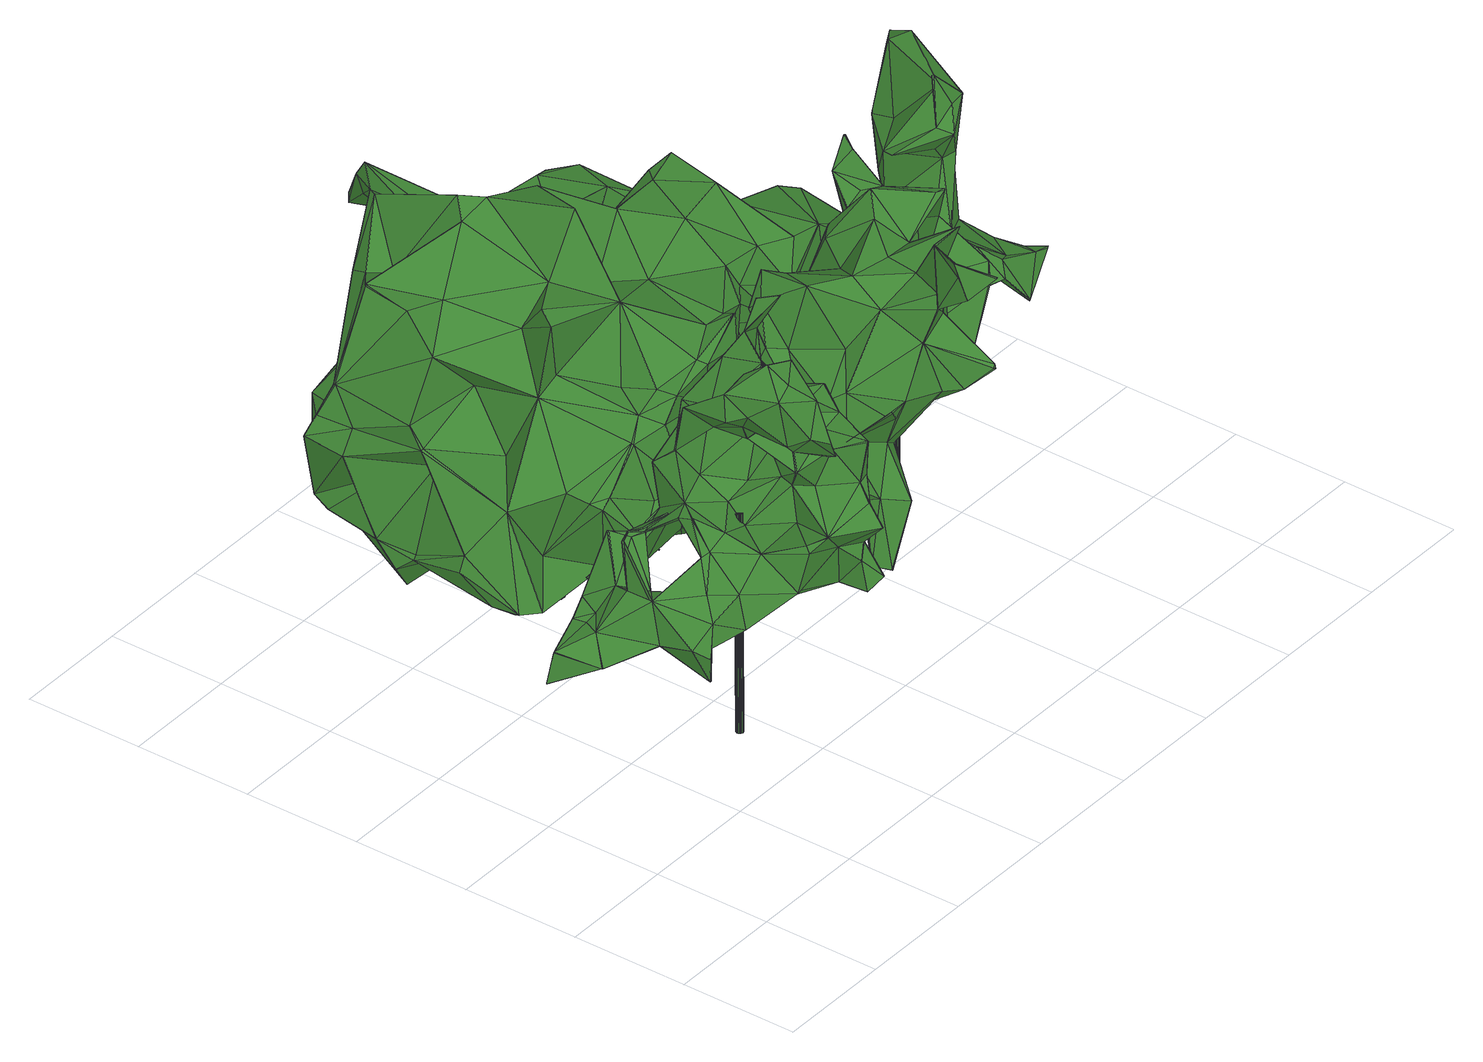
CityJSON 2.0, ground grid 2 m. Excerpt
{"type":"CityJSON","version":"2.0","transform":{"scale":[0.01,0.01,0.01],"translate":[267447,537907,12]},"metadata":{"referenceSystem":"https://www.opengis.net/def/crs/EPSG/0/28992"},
"CityObjects":{
"tree1":{"type":"SolitaryVegetationObject","attributes":{"gtid":479,"crown_width_m":4.14,"crown_median_z":16.71,"crown_r50_m":0.229,"crown_porosity":0.933,"trunk_H_m":3.69,"trunk_DBH_m":0.119,"trunk_radius_m":0.0596,"trunk_base_height_m":13.02,"original_gtid":"481"},"geometry":[{"type":"Solid","lod":"3","boundaries":[[[[0,1,2]],[[3,4,5]],[[6,7,8]],[[9,10,11]],[[12,13,14]],[[15,16,17]],[[18,19,20]],[[21,22,23]],[[24,25,26]],[[27,28,29]],[[30,31,32]],[[33,34,12]],[[35,36,37]],[[38,1,0]],[[39,40,41]],[[42,43,44]],[[39,45,28]],[[46,47,48]],[[49,50,51]],[[52,34,53]],[[54,55,56]],[[57,58,59]],[[60,61,62]],[[63,64,41]],[[59,65,57]],[[66,67,68]],[[69,70,71]],[[72,73,74]],[[75,76,77]],[[75,78,76]],[[78,77,76]],[[54,79,55]],[[80,81,82]],[[8,83,84]],[[72,85,86]],[[13,87,14]],[[88,89,90]],[[91,92,93]],[[94,95,47]],[[84,96,8]],[[97,46,89]],[[64,39,41]],[[64,98,39]],[[99,100,101]],[[57,65,24]],[[102,103,104]],[[105,106,107]],[[108,109,110]],[[111,112,113]],[[114,21,39]],[[65,59,50]],[[0,23,38]],[[115,116,117]],[[115,118,116]],[[119,120,121]],[[2,23,0]],[[122,20,54]],[[123,54,20]],[[17,29,66]],[[110,109,124]],[[112,111,125]],[[126,127,128]],[[71,129,69]],[[107,69,129]],[[124,108,130]],[[131,20,132]],[[131,18,20]],[[133,119,121]],[[121,120,133]],[[58,134,59]],[[124,109,108]],[[135,58,136]],[[135,136,97]],[[135,60,137]],[[135,137,61]],[[138,108,110]],[[139,74,73]],[[51,62,61]],[[68,140,66]],[[141,140,68]],[[17,66,140]],[[135,88,93]],[[142,143,93]],[[142,93,88]],[[144,145,146]],[[17,16,27]],[[73,147,139]],[[148,10,9]],[[10,148,91]],[[19,123,20]],[[19,149,123]],[[131,132,145]],[[12,103,13]],[[150,151,152]],[[113,144,153]],[[69,154,155]],[[14,100,99]],[[14,87,156]],[[14,156,100]],[[157,72,86]],[[72,74,158]],[[104,12,34]],[[29,28,15]],[[159,98,64]],[[160,125,111]],[[141,17,140]],[[54,123,79]],[[46,97,47]],[[6,64,161]],[[87,13,146]],[[24,65,162]],[[163,110,124]],[[164,165,86]],[[166,167,168]],[[164,31,30]],[[147,31,164]],[[52,102,104]],[[68,67,141]],[[37,144,146]],[[24,137,25]],[[81,116,8]],[[169,170,49]],[[50,49,170]],[[13,37,146]],[[35,106,105]],[[169,49,171]],[[172,32,173]],[[39,42,40]],[[130,106,56]],[[137,174,61]],[[175,170,169]],[[148,92,91]],[[42,39,176]],[[139,177,74]],[[62,178,179]],[[69,138,110]],[[6,158,7]],[[177,7,158]],[[64,63,161]],[[180,161,63]],[[181,182,160]],[[37,183,184]],[[162,170,137]],[[162,137,24]],[[58,57,24]],[[99,53,34]],[[185,176,21]],[[41,143,63]],[[142,63,143]],[[186,187,188]],[[69,155,70]],[[107,106,130]],[[189,190,191]],[[182,82,192]],[[3,191,168]],[[93,60,135]],[[138,69,107]],[[164,193,147]],[[171,174,170]],[[49,174,171]],[[103,12,104]],[[156,120,100]],[[91,93,143]],[[107,194,105]],[[15,17,141]],[[156,145,132]],[[156,132,120]],[[49,61,174]],[[119,100,120]],[[119,101,100]],[[70,155,195]],[[73,72,157]],[[96,3,168]],[[61,134,135]],[[85,177,139]],[[9,159,148]],[[169,171,175]],[[196,190,189]],[[197,102,122]],[[11,98,9]],[[99,33,198]],[[99,198,14]],[[177,85,7]],[[72,7,85]],[[8,7,81]],[[199,18,200]],[[160,182,200]],[[17,27,29]],[[201,202,11]],[[186,188,193]],[[185,21,23]],[[10,203,201]],[[113,153,181]],[[158,74,177]],[[189,204,196]],[[205,206,207]],[[86,202,208]],[[205,209,210]],[[32,172,30]],[[211,22,187]],[[195,212,5]],[[176,39,21]],[[202,201,213]],[[202,213,214]],[[149,215,48]],[[113,112,144]],[[155,212,195]],[[216,212,155]],[[170,175,171]],[[56,163,130]],[[124,130,163]],[[92,178,62]],[[141,67,15]],[[51,134,60]],[[214,213,217]],[[196,137,190]],[[214,218,186]],[[185,218,214]],[[197,219,183]],[[194,220,118]],[[170,221,50]],[[155,222,216]],[[63,142,192]],[[37,153,144]],[[153,223,80]],[[142,88,90]],[[125,160,200]],[[35,56,106]],[[22,224,187]],[[21,224,22]],[[114,39,28]],[[114,28,27]],[[201,11,10]],[[159,6,8]],[[225,226,194]],[[129,71,227]],[[97,89,135]],[[25,137,196]],[[129,194,107]],[[48,47,95]],[[85,202,86]],[[32,165,164]],[[98,159,9]],[[130,138,107]],[[130,108,138]],[[56,35,219]],[[228,229,230]],[[33,12,198]],[[231,90,89]],[[137,170,174]],[[167,166,232]],[[83,210,209]],[[117,194,118]],[[210,118,227]],[[210,227,233]],[[233,227,206]],[[71,195,227]],[[71,70,195]],[[211,1,38]],[[234,123,151]],[[13,183,37]],[[184,183,219]],[[235,236,44]],[[237,187,224]],[[237,224,21]],[[180,63,192]],[[217,185,214]],[[64,6,159]],[[199,200,229]],[[182,181,82]],[[95,25,196]],[[5,216,238]],[[234,216,222]],[[201,43,217]],[[201,203,43]],[[1,211,218]],[[186,218,211]],[[176,217,42]],[[186,211,187]],[[42,217,43]],[[176,185,217]],[[191,238,216]],[[211,38,22]],[[23,22,38]],[[239,154,110]],[[155,154,128]],[[99,34,33]],[[31,73,157]],[[31,157,32]],[[44,43,235]],[[7,72,81]],[[116,81,117]],[[80,117,81]],[[32,164,173]],[[238,191,3]],[[3,5,238]],[[210,116,118]],[[59,134,50]],[[77,78,75]],[[210,233,205]],[[206,205,233]],[[173,164,172]],[[158,82,81]],[[164,30,172]],[[105,194,226]],[[115,117,118]],[[69,110,154]],[[155,127,222]],[[97,136,26]],[[135,134,58]],[[61,60,134]],[[81,72,158]],[[163,56,55]],[[127,155,128]],[[192,82,180]],[[51,61,49]],[[225,37,36]],[[225,36,105]],[[231,89,46]],[[231,46,48]],[[227,118,220]],[[227,220,129]],[[135,89,88]],[[152,151,149]],[[35,105,36]],[[178,232,166]],[[19,18,199]],[[189,191,216]],[[79,123,234]],[[24,26,136]],[[51,60,240]],[[126,79,234]],[[50,134,51]],[[148,178,92]],[[166,191,190]],[[60,93,240]],[[62,240,92]],[[148,159,178]],[[178,159,241]],[[178,241,232]],[[8,232,159]],[[149,151,123]],[[159,232,241]],[[19,215,149]],[[92,240,93]],[[128,239,163]],[[110,163,239]],[[37,184,35]],[[128,55,79]],[[239,128,154]],[[126,128,79]],[[35,184,219]],[[222,127,234]],[[126,234,127]],[[196,204,95]],[[55,128,163]],[[27,16,45]],[[114,45,139]],[[114,27,45]],[[85,139,45]],[[16,28,45]],[[16,15,28]],[[62,179,60]],[[86,193,164]],[[11,202,98]],[[98,202,85]],[[85,45,39]],[[98,85,39]],[[67,66,15]],[[29,15,66]],[[193,208,186]],[[217,213,201]],[[234,242,95]],[[153,82,181]],[[225,80,223]],[[225,223,37]],[[147,73,31]],[[13,103,183]],[[80,225,117]],[[242,234,151]],[[242,151,150]],[[149,48,152]],[[193,86,208]],[[20,120,132]],[[97,26,47]],[[227,195,4]],[[227,4,206]],[[95,94,25]],[[26,25,94]],[[195,5,4]],[[225,105,226]],[[182,229,200]],[[181,111,113]],[[104,34,52]],[[8,116,83]],[[210,83,116]],[[54,56,197]],[[54,197,122]],[[219,197,56]],[[216,5,212]],[[94,47,26]],[[50,221,65]],[[162,65,221]],[[199,228,231]],[[90,231,228]],[[142,90,230]],[[142,230,192]],[[133,122,53]],[[122,133,120]],[[181,160,111]],[[199,215,19]],[[48,215,231]],[[230,229,192]],[[228,199,229]],[[2,218,23]],[[185,23,218]],[[80,82,153]],[[228,230,90]],[[207,206,4]],[[243,84,209]],[[83,209,84]],[[243,209,205]],[[125,200,18]],[[194,129,220]],[[133,53,119]],[[101,119,53]],[[101,53,99]],[[44,40,42]],[[157,86,165]],[[157,165,32]],[[143,41,40]],[[143,40,91]],[[199,231,215]],[[62,51,240]],[[131,145,112]],[[144,112,145]],[[37,223,153]],[[87,145,156]],[[146,145,87]],[[52,122,102]],[[52,53,122]],[[4,3,243]],[[4,243,207]],[[243,205,207]],[[203,235,43]],[[3,84,243]],[[10,235,203]],[[122,120,20]],[[10,236,235]],[[91,236,10]],[[96,84,3]],[[232,8,96]],[[232,96,167]],[[162,221,170]],[[182,192,229]],[[103,102,183]],[[197,183,102]],[[189,216,204]],[[216,234,204]],[[95,204,234]],[[214,208,202]],[[147,193,188]],[[187,147,188]],[[186,208,214]],[[60,179,137]],[[190,137,179]],[[190,179,166]],[[166,179,178]],[[6,82,158]],[[1,218,2]],[[40,44,236]],[[40,236,91]],[[21,114,139]],[[48,242,152]],[[150,152,242]],[[125,131,112]],[[125,18,131]],[[166,168,191]],[[48,95,242]],[[161,82,6]],[[161,180,82]],[[96,168,167]],[[225,244,117]],[[117,244,194]],[[225,194,244]],[[21,139,237]],[[58,24,136]],[[147,237,139]],[[187,237,147]],[[14,198,12]],[[245,246,247]],[[245,247,248]],[[248,247,249]],[[248,249,250]],[[247,246,251]],[[247,251,249]],[[249,251,252]],[[249,252,250]],[[251,246,253]],[[251,253,252]],[[252,253,254]],[[252,254,250]],[[253,246,255]],[[253,255,254]],[[254,255,256]],[[254,256,250]],[[255,246,257]],[[255,257,256]],[[256,257,258]],[[256,258,250]],[[257,246,259]],[[257,259,258]],[[258,259,260]],[[258,260,250]],[[259,246,261]],[[259,261,260]],[[260,261,262]],[[260,262,250]],[[261,246,263]],[[261,263,262]],[[262,263,264]],[[262,264,250]],[[263,246,265]],[[263,265,264]],[[264,265,266]],[[264,266,250]],[[265,246,267]],[[265,267,266]],[[266,267,268]],[[266,268,250]],[[267,246,269]],[[267,269,268]],[[268,269,270]],[[268,270,250]],[[269,246,271]],[[269,271,270]],[[270,271,272]],[[270,272,250]],[[271,246,273]],[[271,273,272]],[[272,273,274]],[[272,274,250]],[[273,246,275]],[[273,275,274]],[[274,275,276]],[[274,276,250]],[[275,246,277]],[[275,277,276]],[[276,277,278]],[[276,278,250]],[[277,246,279]],[[277,279,278]],[[278,279,280]],[[278,280,250]],[[279,246,281]],[[279,281,280]],[[280,281,282]],[[280,282,250]],[[281,246,283]],[[281,283,282]],[[282,283,284]],[[282,284,250]],[[283,246,285]],[[283,285,284]],[[284,285,286]],[[284,286,250]],[[285,246,287]],[[285,287,286]],[[286,287,288]],[[286,288,250]],[[287,246,289]],[[287,289,288]],[[288,289,290]],[[288,290,250]],[[289,246,291]],[[289,291,290]],[[290,291,292]],[[290,292,250]],[[291,246,293]],[[291,293,292]],[[292,293,294]],[[292,294,250]],[[293,246,245]],[[293,245,294]],[[294,245,248]],[[294,248,250]]]]}]},
"tree2":{"type":"SolitaryVegetationObject","attributes":{"gtid":478,"crown_width_m":7.98,"crown_median_z":16.88,"crown_r50_m":0.289,"crown_porosity":0.898,"trunk_H_m":4.18,"trunk_DBH_m":0.267,"trunk_radius_m":0.134,"trunk_base_height_m":12.7,"original_gtid":"480"},"geometry":[{"type":"Solid","lod":"3","boundaries":[[[[295,296,297]],[[298,299,300]],[[301,302,303]],[[304,305,306]],[[307,308,309]],[[310,311,312]],[[313,314,315]],[[301,316,302]],[[317,318,319]],[[320,321,322]],[[323,324,313]],[[325,326,327]],[[328,326,325]],[[329,330,331]],[[332,333,334]],[[335,336,337]],[[338,339,340]],[[341,342,343]],[[344,345,338]],[[344,338,314]],[[320,346,347]],[[348,349,319]],[[350,351,295]],[[352,295,351]],[[329,353,354]],[[355,354,353]],[[337,356,357]],[[358,359,360]],[[296,295,352]],[[361,362,363]],[[364,365,366]],[[300,322,321]],[[315,314,367]],[[368,369,359]],[[308,312,370]],[[371,372,373]],[[374,375,376]],[[377,378,379]],[[380,381,368]],[[382,381,380]],[[383,384,385]],[[386,372,371]],[[387,388,365]],[[389,390,391]],[[390,392,391]],[[393,295,297]],[[354,394,329]],[[306,302,316]],[[395,396,397]],[[398,399,400]],[[401,400,399]],[[402,403,404]],[[405,406,407]],[[408,351,350]],[[348,409,349]],[[408,410,351]],[[352,351,410]],[[307,309,411]],[[412,409,348]],[[353,329,331]],[[413,375,414]],[[304,306,415]],[[358,360,416]],[[407,417,377]],[[406,417,407]],[[418,419,420]],[[323,421,422]],[[306,423,302]],[[424,377,417]],[[316,301,355]],[[425,426,427]],[[314,324,344]],[[397,396,428]],[[308,370,309]],[[370,411,309]],[[429,378,424]],[[377,424,378]],[[324,314,313]],[[371,430,431]],[[396,432,433]],[[307,434,336]],[[435,436,437]],[[363,430,371]],[[320,438,321]],[[310,439,440]],[[437,430,362]],[[363,362,430]],[[437,441,435]],[[442,402,404]],[[383,443,384]],[[333,444,445]],[[446,447,448]],[[356,337,398]],[[408,449,410]],[[341,326,448]],[[325,327,450]],[[451,410,449]],[[410,387,352]],[[452,453,426]],[[435,454,436]],[[455,456,457]],[[302,458,303]],[[411,459,307]],[[411,460,459]],[[423,458,302]],[[461,456,451]],[[462,326,341]],[[455,457,315]],[[425,338,345]],[[295,393,463]],[[461,451,463]],[[320,347,438]],[[448,447,464]],[[459,434,307]],[[398,434,459]],[[429,336,335]],[[465,407,466]],[[369,467,359]],[[451,456,410]],[[468,428,469]],[[470,357,471]],[[295,463,350]],[[428,396,433]],[[405,318,317]],[[350,449,408]],[[472,373,473]],[[469,428,474]],[[382,450,381]],[[475,476,415]],[[477,415,476]],[[441,478,479]],[[424,480,429]],[[457,383,481]],[[457,481,315]],[[482,483,484]],[[306,485,415]],[[463,449,350]],[[451,449,463]],[[312,311,370]],[[406,486,487]],[[478,488,479]],[[441,479,435]],[[454,435,479]],[[388,387,409]],[[388,409,412]],[[489,368,381]],[[437,362,441]],[[411,490,460]],[[461,463,393]],[[479,488,454]],[[343,342,491]],[[492,427,453]],[[427,426,453]],[[315,367,455]],[[434,337,336]],[[307,480,308]],[[330,403,331]],[[330,404,403]],[[386,493,494]],[[441,362,478]],[[495,493,496]],[[396,395,432]],[[315,497,313]],[[335,378,429]],[[332,334,472]],[[498,472,334]],[[359,380,368]],[[306,305,391]],[[499,391,305]],[[402,485,500]],[[501,444,502]],[[341,448,464]],[[428,433,474]],[[363,371,361]],[[361,371,342]],[[503,324,422]],[[504,487,486]],[[505,499,305]],[[352,387,296]],[[342,506,361]],[[503,418,344]],[[388,366,365]],[[339,405,507]],[[344,508,452]],[[509,510,511]],[[432,495,512]],[[382,325,450]],[[513,384,443]],[[306,391,423]],[[391,392,423]],[[423,514,458]],[[423,515,514]],[[389,391,499]],[[509,447,516]],[[509,516,412]],[[498,334,341]],[[364,461,393]],[[487,517,417]],[[424,417,517]],[[448,326,446]],[[480,517,518]],[[478,319,488]],[[372,493,495]],[[372,494,493]],[[373,472,343]],[[405,519,318]],[[481,383,385]],[[342,341,511]],[[464,511,341]],[[486,406,520]],[[486,520,521]],[[369,298,438]],[[369,368,489]],[[442,346,320]],[[310,413,439]],[[482,469,483]],[[483,469,522]],[[452,345,344]],[[452,426,345]],[[425,345,426]],[[297,296,365]],[[364,393,365]],[[387,365,296]],[[372,386,494]],[[492,405,427]],[[421,360,467]],[[488,519,454]],[[359,467,360]],[[353,331,403]],[[342,511,506]],[[523,379,524]],[[378,524,379]],[[525,482,526]],[[336,429,480]],[[454,379,527]],[[462,327,326]],[[462,501,327]],[[390,490,311]],[[460,490,390]],[[367,314,340]],[[323,313,497]],[[297,365,393]],[[376,528,374]],[[454,519,466]],[[454,466,407]],[[373,372,473]],[[335,470,378]],[[524,378,470]],[[459,529,398]],[[341,343,498]],[[427,338,425]],[[392,515,423]],[[385,416,481]],[[358,416,385]],[[341,334,462]],[[530,531,525]],[[530,525,526]],[[509,464,447]],[[401,483,400]],[[400,483,522]],[[431,430,436]],[[437,436,430]],[[488,319,318]],[[398,337,434]],[[362,361,532]],[[362,532,478]],[[311,515,392]],[[336,480,307]],[[533,534,414]],[[308,480,312]],[[535,536,537]],[[538,382,380]],[[439,539,355]],[[530,536,531]],[[455,340,339]],[[455,367,340]],[[481,497,315]],[[328,446,326]],[[335,337,357]],[[344,324,503]],[[332,473,397]],[[472,473,332]],[[540,476,475]],[[334,333,445]],[[319,478,532]],[[319,532,348]],[[372,495,473]],[[445,462,334]],[[472,498,343]],[[400,541,469]],[[317,349,507]],[[413,310,312]],[[542,543,384]],[[538,384,543]],[[410,409,387]],[[349,317,319]],[[371,431,386]],[[386,431,523]],[[386,523,524]],[[436,523,431]],[[299,381,450]],[[489,381,299]],[[300,544,535]],[[501,502,333]],[[348,510,412]],[[317,507,405]],[[349,456,455]],[[421,329,422]],[[442,404,346]],[[533,545,534]],[[409,410,456]],[[409,456,349]],[[338,340,314]],[[496,471,356]],[[528,376,517]],[[528,517,487]],[[459,460,529]],[[424,517,480]],[[380,385,538]],[[519,488,318]],[[304,505,305]],[[399,398,529]],[[399,529,483]],[[546,547,477]],[[484,547,546]],[[414,439,413]],[[460,390,389]],[[537,530,548]],[[537,300,535]],[[436,454,527]],[[436,527,523]],[[530,537,536]],[[501,536,535]],[[333,531,536]],[[333,536,501]],[[537,540,300]],[[300,540,475]],[[526,548,530]],[[398,400,356]],[[549,370,311]],[[549,411,370]],[[440,311,310]],[[450,544,299]],[[501,535,550]],[[501,550,327]],[[366,513,551]],[[371,491,342]],[[373,491,371]],[[330,552,404]],[[407,379,454]],[[366,384,513]],[[377,379,407]],[[471,493,470]],[[496,493,471]],[[360,323,497]],[[495,432,395]],[[412,510,509]],[[450,327,550]],[[397,473,395]],[[395,473,495]],[[397,553,554]],[[397,554,332]],[[457,456,551]],[[383,457,551]],[[538,543,382]],[[343,491,373]],[[427,405,338]],[[486,521,420]],[[486,420,504]],[[485,402,442]],[[485,442,415]],[[312,480,375]],[[312,375,413]],[[442,320,415]],[[539,414,534]],[[402,500,403]],[[400,522,541]],[[555,547,483]],[[503,419,418]],[[495,496,512]],[[354,534,545]],[[306,500,485]],[[374,528,414]],[[366,542,384]],[[461,551,456]],[[375,517,376]],[[506,510,348]],[[511,510,506]],[[544,550,535]],[[450,550,544]],[[509,511,464]],[[546,548,526]],[[303,439,301]],[[355,301,439]],[[438,298,321]],[[353,500,316]],[[316,355,353]],[[333,502,444]],[[537,476,540]],[[521,418,420]],[[531,468,525]],[[492,508,521]],[[487,417,406]],[[344,418,521]],[[474,556,469]],[[400,469,556]],[[469,482,468]],[[468,482,525]],[[375,480,518]],[[374,414,375]],[[330,557,552]],[[405,339,338]],[[332,554,558]],[[492,453,508]],[[388,412,366]],[[364,551,461]],[[364,366,551]],[[504,420,545]],[[533,504,545]],[[354,419,394]],[[503,394,419]],[[465,405,407]],[[455,339,507]],[[455,507,349]],[[421,467,557]],[[329,421,330]],[[330,421,557]],[[552,346,404]],[[360,421,323]],[[347,346,557]],[[552,557,346]],[[549,490,411]],[[311,490,549]],[[403,500,353]],[[412,516,366]],[[512,496,559]],[[366,516,542]],[[328,542,516]],[[400,559,356]],[[356,559,496]],[[556,559,400]],[[558,554,553]],[[414,528,533]],[[316,500,306]],[[524,493,386]],[[470,493,524]],[[303,514,439]],[[303,458,514]],[[440,439,514]],[[515,311,514]],[[311,440,514]],[[529,555,483]],[[539,534,355]],[[439,414,539]],[[355,534,354]],[[379,523,527]],[[445,444,462]],[[501,462,444]],[[482,484,526]],[[477,476,548]],[[548,476,537]],[[348,532,506]],[[361,506,532]],[[528,487,504]],[[555,389,547]],[[484,483,547]],[[401,399,483]],[[533,528,504]],[[328,543,542]],[[375,518,517]],[[304,415,505]],[[499,505,477]],[[415,477,505]],[[529,460,555]],[[555,460,389]],[[546,477,548]],[[469,541,522]],[[546,526,484]],[[385,384,538]],[[465,466,519]],[[356,471,357]],[[390,311,392]],[[438,347,467]],[[369,438,467]],[[557,467,347]],[[300,299,544]],[[323,422,324]],[[344,521,508]],[[328,516,446]],[[447,446,516]],[[380,359,358]],[[380,358,385]],[[300,321,298]],[[298,489,299]],[[369,489,298]],[[405,520,406]],[[492,520,405]],[[521,520,492]],[[465,519,405]],[[453,452,508]],[[545,420,419]],[[422,329,394]],[[422,394,503]],[[545,419,354]],[[300,560,322]],[[475,560,300]],[[415,560,475]],[[320,560,415]],[[322,560,320]],[[477,547,499]],[[499,547,389]],[[531,558,468]],[[333,558,531]],[[332,558,333]],[[481,416,497]],[[360,497,416]],[[335,357,470]],[[325,382,543]],[[325,543,328]],[[551,513,443]],[[551,443,383]],[[428,553,397]],[[468,553,428]],[[558,553,468]],[[433,561,474]],[[433,432,561]],[[512,561,432]],[[556,474,561]],[[559,561,512]],[[556,561,559]],[[562,563,564]],[[562,564,565]],[[565,564,566]],[[565,566,567]],[[564,563,568]],[[564,568,566]],[[566,568,569]],[[566,569,567]],[[568,563,570]],[[568,570,569]],[[569,570,571]],[[569,571,567]],[[570,563,572]],[[570,572,571]],[[571,572,573]],[[571,573,567]],[[572,563,574]],[[572,574,573]],[[573,574,575]],[[573,575,567]],[[574,563,576]],[[574,576,575]],[[575,576,577]],[[575,577,567]],[[576,563,578]],[[576,578,577]],[[577,578,579]],[[577,579,567]],[[578,563,580]],[[578,580,579]],[[579,580,581]],[[579,581,567]],[[580,563,582]],[[580,582,581]],[[581,582,583]],[[581,583,567]],[[582,563,584]],[[582,584,583]],[[583,584,585]],[[583,585,567]],[[584,563,586]],[[584,586,585]],[[585,586,587]],[[585,587,567]],[[586,563,588]],[[586,588,587]],[[587,588,589]],[[587,589,567]],[[588,563,590]],[[588,590,589]],[[589,590,591]],[[589,591,567]],[[590,563,592]],[[590,592,591]],[[591,592,593]],[[591,593,567]],[[592,563,594]],[[592,594,593]],[[593,594,595]],[[593,595,567]],[[594,563,596]],[[594,596,595]],[[595,596,597]],[[595,597,567]],[[596,563,598]],[[596,598,597]],[[597,598,599]],[[597,599,567]],[[598,563,600]],[[598,600,599]],[[599,600,601]],[[599,601,567]],[[600,563,602]],[[600,602,601]],[[601,602,603]],[[601,603,567]],[[602,563,604]],[[602,604,603]],[[603,604,605]],[[603,605,567]],[[604,563,606]],[[604,606,605]],[[605,606,607]],[[605,607,567]],[[606,563,608]],[[606,608,607]],[[607,608,609]],[[607,609,567]],[[608,563,610]],[[608,610,609]],[[609,610,611]],[[609,611,567]],[[610,563,562]],[[610,562,611]],[[611,562,565]],[[611,565,567]]]]}]},
"tree3":{"type":"SolitaryVegetationObject","attributes":{"gtid":480,"crown_width_m":5.78,"crown_median_z":17.8,"crown_r50_m":0.28,"crown_porosity":0.918,"trunk_H_m":4.57,"trunk_DBH_m":0.2,"trunk_radius_m":0.0998,"trunk_base_height_m":13.23,"original_gtid":"482"},"geometry":[{"type":"Solid","lod":"3","boundaries":[[[[612,613,614]],[[615,616,617]],[[618,619,620]],[[615,619,618]],[[621,622,623]],[[624,625,626]],[[627,628,629]],[[630,631,632]],[[633,634,635]],[[631,636,637]],[[638,625,624]],[[639,640,641]],[[642,643,644]],[[645,646,647]],[[628,648,649]],[[648,628,650]],[[651,652,653]],[[654,655,656]],[[657,655,654]],[[631,658,636]],[[636,659,637]],[[660,661,662]],[[663,664,665]],[[666,653,667]],[[668,667,653]],[[669,670,671]],[[672,623,622]],[[673,674,675]],[[676,663,665]],[[677,678,679]],[[680,681,682]],[[683,684,685]],[[686,632,631]],[[634,687,637]],[[688,689,690]],[[691,658,692]],[[693,694,695]],[[632,681,696]],[[654,697,657]],[[698,694,699]],[[626,672,624]],[[671,670,657]],[[700,701,613]],[[620,702,618]],[[687,703,681]],[[696,681,680]],[[677,658,704]],[[697,650,705]],[[706,707,708]],[[638,664,625]],[[709,710,711]],[[665,709,711]],[[668,660,662]],[[712,648,713]],[[686,631,637]],[[630,658,631]],[[714,715,716]],[[632,686,681]],[[635,717,633]],[[684,718,685]],[[695,694,698]],[[693,699,694]],[[707,719,708]],[[672,636,623]],[[640,698,641]],[[720,721,722]],[[695,723,673]],[[724,673,723]],[[693,640,639]],[[725,726,727]],[[728,640,693]],[[675,695,673]],[[671,705,729]],[[637,659,730]],[[731,732,733]],[[734,722,721]],[[621,623,636]],[[621,636,658]],[[735,736,690]],[[737,613,701]],[[619,615,617]],[[738,739,740]],[[714,716,731]],[[633,703,687]],[[682,703,633]],[[731,741,714]],[[742,743,744]],[[726,743,742]],[[699,693,639]],[[733,732,627]],[[680,717,696]],[[633,717,680]],[[633,680,682]],[[685,702,620]],[[711,745,746]],[[704,747,718]],[[642,743,726]],[[709,691,710]],[[658,691,621]],[[705,732,729]],[[634,633,687]],[[748,664,638]],[[749,742,654]],[[700,649,701]],[[613,612,750]],[[691,622,621]],[[618,645,616]],[[751,721,752]],[[751,752,753]],[[722,754,720]],[[652,755,661]],[[756,661,755]],[[757,629,628]],[[686,637,687]],[[686,687,681]],[[617,758,759]],[[739,738,757]],[[751,760,721]],[[656,761,673]],[[618,616,615]],[[632,762,630]],[[616,763,617]],[[764,688,765]],[[652,766,767]],[[756,767,683]],[[766,683,767]],[[672,626,625]],[[754,744,720]],[[734,744,754]],[[679,635,634]],[[671,657,705]],[[628,627,650]],[[706,708,673]],[[643,768,769]],[[642,726,768]],[[742,744,770]],[[771,740,739]],[[673,724,706]],[[646,764,647]],[[613,772,614]],[[746,773,625]],[[746,664,676]],[[625,664,746]],[[671,729,669]],[[764,774,688]],[[765,688,690]],[[775,702,678]],[[699,641,698]],[[714,653,666]],[[697,705,657]],[[614,776,612]],[[704,718,678]],[[681,703,682]],[[713,777,690]],[[751,770,760]],[[751,742,770]],[[770,744,760]],[[734,760,744]],[[734,721,760]],[[710,691,692]],[[767,756,755]],[[767,755,652]],[[768,643,642]],[[713,648,650]],[[778,758,779]],[[685,747,702]],[[630,704,658]],[[756,620,780]],[[725,769,781]],[[647,782,645]],[[769,725,643]],[[670,669,715]],[[783,784,751]],[[734,754,722]],[[775,678,684]],[[782,736,616]],[[644,616,736]],[[761,655,785]],[[707,727,726]],[[614,772,786]],[[738,683,766]],[[738,684,683]],[[614,786,776]],[[764,772,774]],[[668,653,660]],[[764,646,740]],[[776,786,750]],[[750,786,613]],[[771,613,786]],[[679,787,635]],[[672,622,788]],[[672,788,624]],[[661,780,619]],[[619,780,620]],[[731,733,741]],[[766,652,629]],[[666,715,714]],[[656,719,707]],[[757,628,771]],[[612,776,750]],[[651,653,741]],[[789,640,790]],[[779,791,790]],[[779,790,640]],[[724,707,706]],[[717,635,787]],[[691,664,748]],[[691,665,664]],[[720,744,792]],[[695,675,728]],[[695,728,693]],[[793,666,667]],[[726,725,781]],[[785,670,715]],[[793,673,761]],[[785,715,793]],[[785,793,761]],[[738,740,794]],[[692,677,730]],[[652,661,660]],[[766,629,738]],[[738,629,757]],[[627,629,652]],[[696,762,632]],[[683,620,756]],[[683,685,620]],[[756,780,661]],[[741,653,714]],[[656,707,749]],[[656,749,654]],[[636,773,659]],[[672,773,636]],[[643,725,795]],[[717,787,696]],[[667,668,778]],[[667,778,640]],[[685,718,747]],[[794,740,646]],[[639,641,699]],[[650,732,705]],[[764,765,796]],[[764,796,647]],[[645,782,616]],[[784,797,751]],[[649,700,628]],[[713,650,697]],[[697,777,713]],[[741,733,651]],[[651,733,627]],[[673,793,674]],[[622,691,748]],[[622,748,638]],[[677,704,678]],[[792,744,743]],[[792,743,642]],[[684,678,718]],[[758,617,779]],[[707,726,749]],[[742,749,726]],[[747,678,702]],[[663,676,664]],[[772,689,774]],[[652,651,627]],[[698,640,789]],[[795,616,644]],[[795,644,643]],[[723,698,789]],[[723,789,727]],[[798,736,796]],[[757,771,739]],[[652,660,653]],[[645,799,646]],[[785,657,670]],[[625,773,672]],[[666,793,715]],[[747,787,678]],[[787,679,678]],[[656,655,761]],[[794,775,738]],[[738,775,684]],[[702,775,794]],[[712,689,772]],[[618,799,645]],[[702,799,618]],[[794,646,799]],[[794,799,702]],[[786,772,800]],[[630,762,704]],[[704,762,747]],[[787,747,762]],[[690,689,712]],[[774,689,688]],[[787,762,696]],[[661,619,759]],[[649,648,712]],[[698,723,695]],[[791,617,790]],[[707,724,723]],[[763,790,617]],[[690,736,798]],[[764,800,772]],[[668,758,778]],[[662,758,668]],[[644,736,735]],[[735,690,801]],[[796,782,647]],[[690,798,765]],[[765,798,796]],[[801,783,753]],[[657,785,655]],[[659,773,745]],[[746,745,773]],[[691,709,665]],[[793,667,674]],[[642,802,792]],[[764,740,800]],[[627,732,650]],[[613,737,772]],[[637,730,634]],[[634,730,679]],[[784,654,797]],[[617,759,619]],[[731,716,732]],[[729,732,716]],[[661,759,662]],[[667,640,674]],[[791,779,617]],[[778,779,640]],[[642,644,802]],[[802,644,735]],[[707,723,727]],[[792,752,720]],[[712,701,649]],[[624,788,638]],[[638,788,622]],[[711,692,745]],[[710,692,711]],[[690,783,801]],[[777,783,690]],[[690,712,713]],[[753,783,751]],[[729,716,669]],[[669,716,715]],[[662,759,758]],[[673,719,656]],[[673,708,719]],[[768,781,769]],[[726,781,768]],[[777,697,784]],[[697,654,784]],[[802,735,801]],[[720,752,721]],[[753,752,801]],[[802,752,792]],[[801,752,802]],[[782,796,736]],[[616,795,763]],[[725,763,795]],[[677,692,658]],[[728,675,674]],[[728,674,640]],[[783,777,784]],[[742,797,654]],[[751,797,742]],[[676,803,746]],[[771,628,700]],[[771,700,613]],[[665,711,803]],[[665,803,676]],[[711,746,803]],[[786,800,771]],[[771,800,740]],[[679,730,677]],[[745,730,659]],[[745,692,730]],[[763,725,790]],[[727,790,725]],[[789,790,727]],[[772,737,701]],[[772,701,712]],[[804,805,806]],[[804,806,807]],[[807,806,808]],[[807,808,809]],[[806,805,810]],[[806,810,808]],[[808,810,811]],[[808,811,809]],[[810,805,812]],[[810,812,811]],[[811,812,813]],[[811,813,809]],[[812,805,814]],[[812,814,813]],[[813,814,815]],[[813,815,809]],[[814,805,816]],[[814,816,815]],[[815,816,817]],[[815,817,809]],[[816,805,818]],[[816,818,817]],[[817,818,819]],[[817,819,809]],[[818,805,820]],[[818,820,819]],[[819,820,821]],[[819,821,809]],[[820,805,822]],[[820,822,821]],[[821,822,823]],[[821,823,809]],[[822,805,824]],[[822,824,823]],[[823,824,825]],[[823,825,809]],[[824,805,826]],[[824,826,825]],[[825,826,827]],[[825,827,809]],[[826,805,828]],[[826,828,827]],[[827,828,829]],[[827,829,809]],[[828,805,830]],[[828,830,829]],[[829,830,831]],[[829,831,809]],[[830,805,832]],[[830,832,831]],[[831,832,833]],[[831,833,809]],[[832,805,834]],[[832,834,833]],[[833,834,835]],[[833,835,809]],[[834,805,836]],[[834,836,835]],[[835,836,837]],[[835,837,809]],[[836,805,838]],[[836,838,837]],[[837,838,839]],[[837,839,809]],[[838,805,840]],[[838,840,839]],[[839,840,841]],[[839,841,809]],[[840,805,842]],[[840,842,841]],[[841,842,843]],[[841,843,809]],[[842,805,844]],[[842,844,843]],[[843,844,845]],[[843,845,809]],[[844,805,846]],[[844,846,845]],[[845,846,847]],[[845,847,809]],[[846,805,848]],[[846,848,847]],[[847,848,849]],[[847,849,809]],[[848,805,850]],[[848,850,849]],[[849,850,851]],[[849,851,809]],[[850,805,852]],[[850,852,851]],[[851,852,853]],[[851,853,809]],[[852,805,804]],[[852,804,853]],[[853,804,807]],[[853,807,809]]]]}]}
},
"vertices":[
[31,426,296],[32,427,296],[33,426,295],[421,375,497],[481,430,490],[511,359,491],[255,355,497],[250,411,450],[320,393,445],[254,286,369],[215,263,329],[207,299,372],[346,260,760],[293,299,721],[314,215,728],[124,346,551],[137,367,518],[123,347,552],[387,239,553],[388,237,553],[408,271,636],[101,389,365],[34,415,356],[82,364,321],[469,176,412],[471,196,462],[463,137,456],[135,367,518],[137,365,518],[122,346,550],[225,486,363],[202,459,391],[227,486,364],[361,228,774],[362,228,772],[362,377,629],[348,399,622],[283,367,674],[33,415,355],[149,322,422],[200,250,382],[218,274,414],[141,243,370],[178,238,297],[162,225,351],[145,363,427],[460,160,491],[462,160,491],[466,181,516],[467,279,334],[458,213,329],[402,249,326],[344,218,743],[359,190,713],[410,271,637],[441,341,675],[440,342,676],[489,154,347],[459,173,383],[457,160,334],[371,232,346],[402,250,328],[370,234,346],[252,295,463],[241,302,456],[490,155,347],[111,310,578],[153,296,587],[152,295,588],[530,412,601],[535,402,571],[500,430,562],[234,425,446],[209,450,460],[210,448,461],[389,491,306],[388,491,307],[389,492,307],[389,490,308],[469,278,598],[288,427,548],[295,419,466],[276,359,511],[391,412,422],[392,410,422],[195,360,398],[195,422,380],[300,261,691],[349,185,452],[387,179,462],[348,190,465],[263,236,343],[332,236,349],[342,201,379],[461,163,477],[488,186,517],[375,382,471],[462,136,456],[210,335,399],[343,167,737],[327,166,677],[344,142,669],[339,255,698],[335,294,736],[347,260,758],[365,432,615],[440,414,657],[440,415,655],[539,427,700],[556,396,709],[531,419,656],[411,328,588],[351,302,608],[362,377,627],[143,363,426],[331,415,472],[331,421,468],[290,427,548],[390,446,493],[367,151,631],[334,204,635],[373,165,621],[403,234,673],[468,247,583],[555,395,709],[405,300,561],[502,301,595],[535,300,604],[477,353,593],[469,422,564],[478,403,685],[351,300,609],[345,261,654],[374,165,623],[457,213,330],[431,195,415],[467,175,412],[439,232,423],[530,421,656],[158,396,414],[112,311,579],[152,297,589],[312,246,446],[264,250,399],[314,334,636],[327,291,647],[286,291,677],[144,447,381],[284,266,351],[456,225,562],[474,171,589],[474,173,589],[473,172,588],[298,392,578],[512,395,589],[536,371,573],[322,206,649],[203,458,391],[249,412,452],[286,309,428],[385,326,504],[255,330,505],[478,175,365],[479,402,684],[207,456,362],[208,456,363],[396,286,436],[373,310,454],[385,326,483],[494,318,331],[468,279,336],[493,318,333],[226,502,344],[227,501,343],[466,279,336],[495,318,332],[141,302,355],[232,423,447],[342,267,404],[355,234,385],[257,330,506],[335,376,521],[344,330,487],[320,291,709],[344,339,645],[84,363,320],[120,420,358],[116,443,358],[118,442,357],[435,238,504],[414,257,443],[456,318,499],[290,295,476],[144,446,380],[387,414,600],[543,380,534],[462,219,471],[390,290,644],[342,218,744],[414,266,505],[398,274,526],[174,300,356],[195,360,396],[180,238,296],[471,216,518],[444,450,413],[487,432,417],[486,430,417],[133,412,371],[420,434,424],[399,446,436],[35,415,354],[474,318,554],[161,349,397],[114,396,359],[433,238,504],[494,286,555],[142,302,354],[83,365,321],[379,327,640],[408,406,519],[458,213,331],[536,299,603],[297,394,578],[118,420,360],[317,403,607],[365,431,613],[481,432,491],[412,256,443],[351,305,451],[314,247,446],[388,180,462],[346,307,444],[444,452,414],[503,247,593],[180,237,297],[184,244,348],[131,412,373],[489,331,480],[479,388,599],[370,233,345],[326,282,428],[475,173,588],[421,433,426],[299,393,578],[331,295,102],[325,295,102],[331,297,101],[354,315,471],[353,316,471],[348,314,471],[330,298,101],[353,318,471],[329,299,101],[352,319,471],[328,300,101],[350,320,471],[326,301,102],[349,320,471],[325,301,102],[347,320,471],[323,301,102],[346,320,471],[322,300,102],[344,319,471],[321,299,102],[343,318,471],[320,298,102],[342,317,472],[319,296,102],[342,316,472],[319,295,102],[342,314,472],[319,293,102],[342,313,472],[320,292,102],[343,311,472],[321,291,102],[344,310,472],[322,290,102],[345,309,472],[324,289,102],[346,309,472],[325,289,102],[348,308,472],[327,289,102],[349,309,472],[328,290,102],[351,309,471],[329,291,102],[352,310,471],[330,292,102],[353,312,471],[331,294,102],[354,313,471],
[1040,510,488],[1010,590,513],[1022,459,535],[423,448,646],[480,474,665],[375,552,732],[132,560,306],[113,539,324],[108,584,323],[233,654,493],[129,727,533],[145,585,471],[229,1004,331],[193,938,313],[172,953,326],[143,767,266],[119,805,345],[187,896,300],[605,416,339],[628,484,332],[630,414,374],[133,511,330],[668,735,478],[715,807,429],[751,791,502],[316,473,596],[357,471,620],[343,526,608],[497,463,397],[559,473,265],[614,614,721],[654,704,729],[553,692,739],[706,627,728],[338,476,323],[281,438,405],[271,459,379],[482,924,687],[418,875,697],[523,845,652],[431,1004,350],[307,1026,343],[321,1013,415],[632,605,282],[624,560,367],[639,549,342],[616,782,621],[750,860,597],[579,868,622],[561,555,225],[659,623,192],[294,466,559],[337,441,581],[823,731,557],[753,630,467],[979,482,400],[1029,528,370],[1054,556,392],[259,494,349],[307,559,297],[176,551,300],[346,995,513],[383,979,408],[539,465,639],[499,431,635],[500,469,498],[788,940,581],[795,921,443],[763,982,567],[896,501,570],[916,526,581],[807,515,645],[640,497,343],[504,439,688],[428,431,642],[160,924,324],[747,986,566],[581,972,599],[582,970,602],[239,771,427],[269,878,341],[374,835,404],[515,921,304],[490,986,338],[614,987,372],[555,468,663],[511,466,672],[611,537,670],[706,451,497],[716,498,594],[657,477,574],[619,1025,467],[959,627,488],[877,601,633],[111,842,531],[97,850,485],[126,728,531],[167,731,480],[1021,456,534],[402,526,306],[451,1107,649],[423,1072,714],[435,1066,730],[237,1012,452],[187,893,480],[301,959,540],[284,908,518],[212,484,491],[220,467,483],[239,468,494],[591,705,367],[552,807,332],[612,855,303],[989,520,364],[873,660,468],[915,607,365],[157,948,343],[858,629,636],[178,786,292],[241,725,348],[250,608,607],[604,469,482],[490,886,304],[474,563,282],[417,560,304],[447,612,320],[403,449,436],[445,493,313],[98,627,402],[417,924,255],[653,668,203],[654,680,193],[644,705,206],[361,1000,751],[392,1000,288],[726,1004,451],[715,1011,447],[437,1097,643],[401,1043,703],[261,1020,401],[758,973,345],[701,1038,375],[763,993,358],[361,437,621],[160,695,340],[96,752,326],[828,870,400],[293,469,561],[729,497,551],[414,706,689],[468,813,646],[715,716,739],[714,718,736],[675,727,725],[955,486,412],[499,594,685],[935,485,437],[657,623,189],[652,679,191],[714,934,325],[705,542,439],[833,563,462],[704,453,489],[90,630,375],[205,988,413],[87,914,500],[905,485,496],[553,695,738],[967,469,460],[647,715,625],[638,822,404],[655,833,402],[456,457,552],[349,982,757],[264,958,679],[497,995,439],[480,975,458],[507,925,664],[528,969,629],[385,1002,709],[243,578,751],[278,659,694],[169,740,669],[831,855,412],[803,857,400],[286,922,306],[667,436,500],[250,924,697],[140,899,570],[183,873,731],[209,525,495],[470,722,350],[489,812,343],[776,839,405],[502,440,688],[99,852,484],[679,899,533],[640,706,206],[526,993,465],[551,980,468],[526,969,627],[457,937,484],[617,438,427],[555,860,637],[116,742,575],[214,572,360],[438,752,820],[333,809,710],[478,517,274],[429,719,349],[254,728,576],[784,820,582],[587,659,446],[591,628,264],[756,677,601],[783,723,577],[769,753,563],[472,929,662],[750,511,582],[102,724,350],[111,726,354],[737,617,680],[376,888,343],[295,919,322],[698,821,415],[551,716,356],[561,635,296],[163,872,562],[642,1068,384],[592,1081,410],[282,896,691],[184,875,734],[665,1015,372],[393,786,389],[116,913,523],[318,799,803],[344,827,824],[790,822,562],[364,678,402],[283,587,318],[385,643,855],[367,791,823],[331,650,751],[601,504,655],[240,586,331],[258,607,761],[286,867,583],[751,519,652],[695,542,657],[376,554,730],[389,598,343],[206,815,699],[139,896,571],[233,769,723],[184,835,411],[432,639,698],[832,523,528],[316,445,455],[406,974,712],[430,948,700],[114,911,524],[361,907,668],[363,418,465],[401,929,716],[401,871,598],[285,601,631],[428,944,692],[488,745,70],[475,745,70],[488,748,70],[494,729,487],[493,733,487],[480,730,488],[487,751,70],[492,736,488],[485,754,70],[490,739,488],[482,756,70],[488,741,488],[479,758,70],[484,743,488],[476,758,70],[481,743,488],[472,758,70],[477,743,488],[469,757,70],[474,742,488],[466,755,70],[471,740,488],[464,752,70],[469,737,488],[462,749,70],[468,734,488],[462,745,70],[467,730,488],[462,742,70],[467,727,488],[463,739,70],[469,724,487],[465,736,70],[471,721,487],[468,734,70],[473,719,487],[471,732,70],[477,717,487],[474,732,70],[480,716,487],[478,732,69],[483,717,487],[481,733,69],[487,718,487],[484,735,70],[490,720,487],[486,738,70],[492,723,487],[488,741,70],[493,726,487],
[929,561,717],[857,528,706],[909,530,715],[800,274,471],[806,236,520],[710,270,459],[865,291,466],[792,345,379],[920,351,374],[1127,648,505],[1152,679,579],[1137,649,506],[1238,711,666],[1225,662,693],[1239,710,666],[725,450,543],[756,504,570],[812,468,496],[1121,541,417],[1182,552,408],[1198,500,381],[1235,441,386],[1185,458,400],[1151,439,420],[1163,625,486],[1195,552,420],[1194,680,688],[507,188,341],[555,250,435],[535,180,450],[693,201,684],[732,152,607],[739,226,618],[904,274,586],[976,364,563],[921,290,610],[741,453,682],[763,464,690],[739,424,642],[686,424,494],[721,422,432],[588,416,422],[644,278,683],[609,316,617],[559,277,583],[595,377,712],[1106,621,470],[1188,556,535],[681,401,343],[751,365,334],[700,371,339],[1125,549,717],[1146,552,688],[1110,529,640],[538,459,503],[555,349,442],[601,392,342],[567,462,651],[570,442,670],[607,469,695],[1214,683,599],[493,226,554],[524,285,465],[493,224,477],[1127,547,718],[1083,514,456],[1001,466,398],[1119,462,452],[1269,445,372],[1251,474,372],[1270,445,375],[878,397,433],[950,477,412],[953,460,371],[1221,509,390],[1220,508,392],[871,333,747],[861,341,745],[776,326,709],[1070,596,593],[1151,549,555],[505,188,341],[520,163,337],[522,187,453],[1174,406,347],[653,337,714],[553,152,447],[522,164,335],[829,480,673],[829,480,676],[964,359,403],[1250,473,374],[1083,516,454],[630,441,688],[509,154,626],[579,183,597],[510,156,628],[1060,572,601],[1130,547,584],[1125,508,629],[776,396,776],[760,378,738],[540,460,504],[560,425,600],[562,426,600],[1174,405,350],[1000,467,397],[543,192,586],[661,135,780],[653,148,817],[675,88,805],[561,203,525],[543,173,591],[687,158,568],[645,200,656],[664,180,568],[516,209,445],[594,461,660],[1116,506,458],[607,428,530],[657,414,586],[668,428,541],[673,87,804],[740,261,628],[769,277,588],[860,479,690],[894,493,487],[887,493,552],[919,416,581],[634,429,509],[661,186,714],[663,185,714],[649,122,763],[1182,548,550],[1180,534,661],[1001,465,396],[1142,631,597],[645,202,656],[929,562,715],[686,212,804],[687,210,802],[768,227,785],[675,88,803],[792,347,380],[824,371,350],[820,502,550],[696,371,423],[737,358,347],[652,149,816],[542,297,571],[1153,460,383],[699,245,553],[930,388,644],[833,353,709],[817,464,493],[775,378,453],[722,128,607],[720,125,600],[655,144,791],[861,496,590],[877,450,701],[1190,620,585],[872,334,749],[955,417,435],[930,560,716],[717,320,719],[616,341,447],[634,311,464],[824,369,350],[718,126,602],[902,275,587],[769,229,783],[711,264,718],[580,399,598],[910,530,713],[1139,425,398],[1212,697,665],[593,216,501],[675,261,493],[709,271,461],[681,197,725],[537,343,527],[941,394,487],[744,249,568],[846,358,589],[679,199,726],[786,355,681],[908,318,511],[863,457,644],[746,233,740],[726,224,722],[1149,529,662],[835,395,123],[825,395,123],[835,398,123],[830,386,580],[830,389,580],[821,386,580],[834,400,123],[829,391,580],[832,402,123],[827,393,580],[830,404,123],[825,394,580],[827,405,123],[823,395,580],[825,405,123],[820,396,580],[822,405,123],[818,395,580],[820,404,123],[815,394,580],[818,402,123],[813,393,580],[816,400,123],[812,391,580],[815,397,123],[811,388,580],[815,395,123],[811,386,580],[815,392,123],[811,383,580],[816,390,123],[812,381,580],[818,388,123],[814,379,580],[820,386,123],[816,377,580],[823,385,123],[818,376,580],[825,385,123],[821,376,580],[828,385,123],[823,376,580],[830,386,123],[826,377,580],[832,388,123],[828,379,580],[834,390,123],[829,381,580],[835,393,123],[830,383,580]
]}
